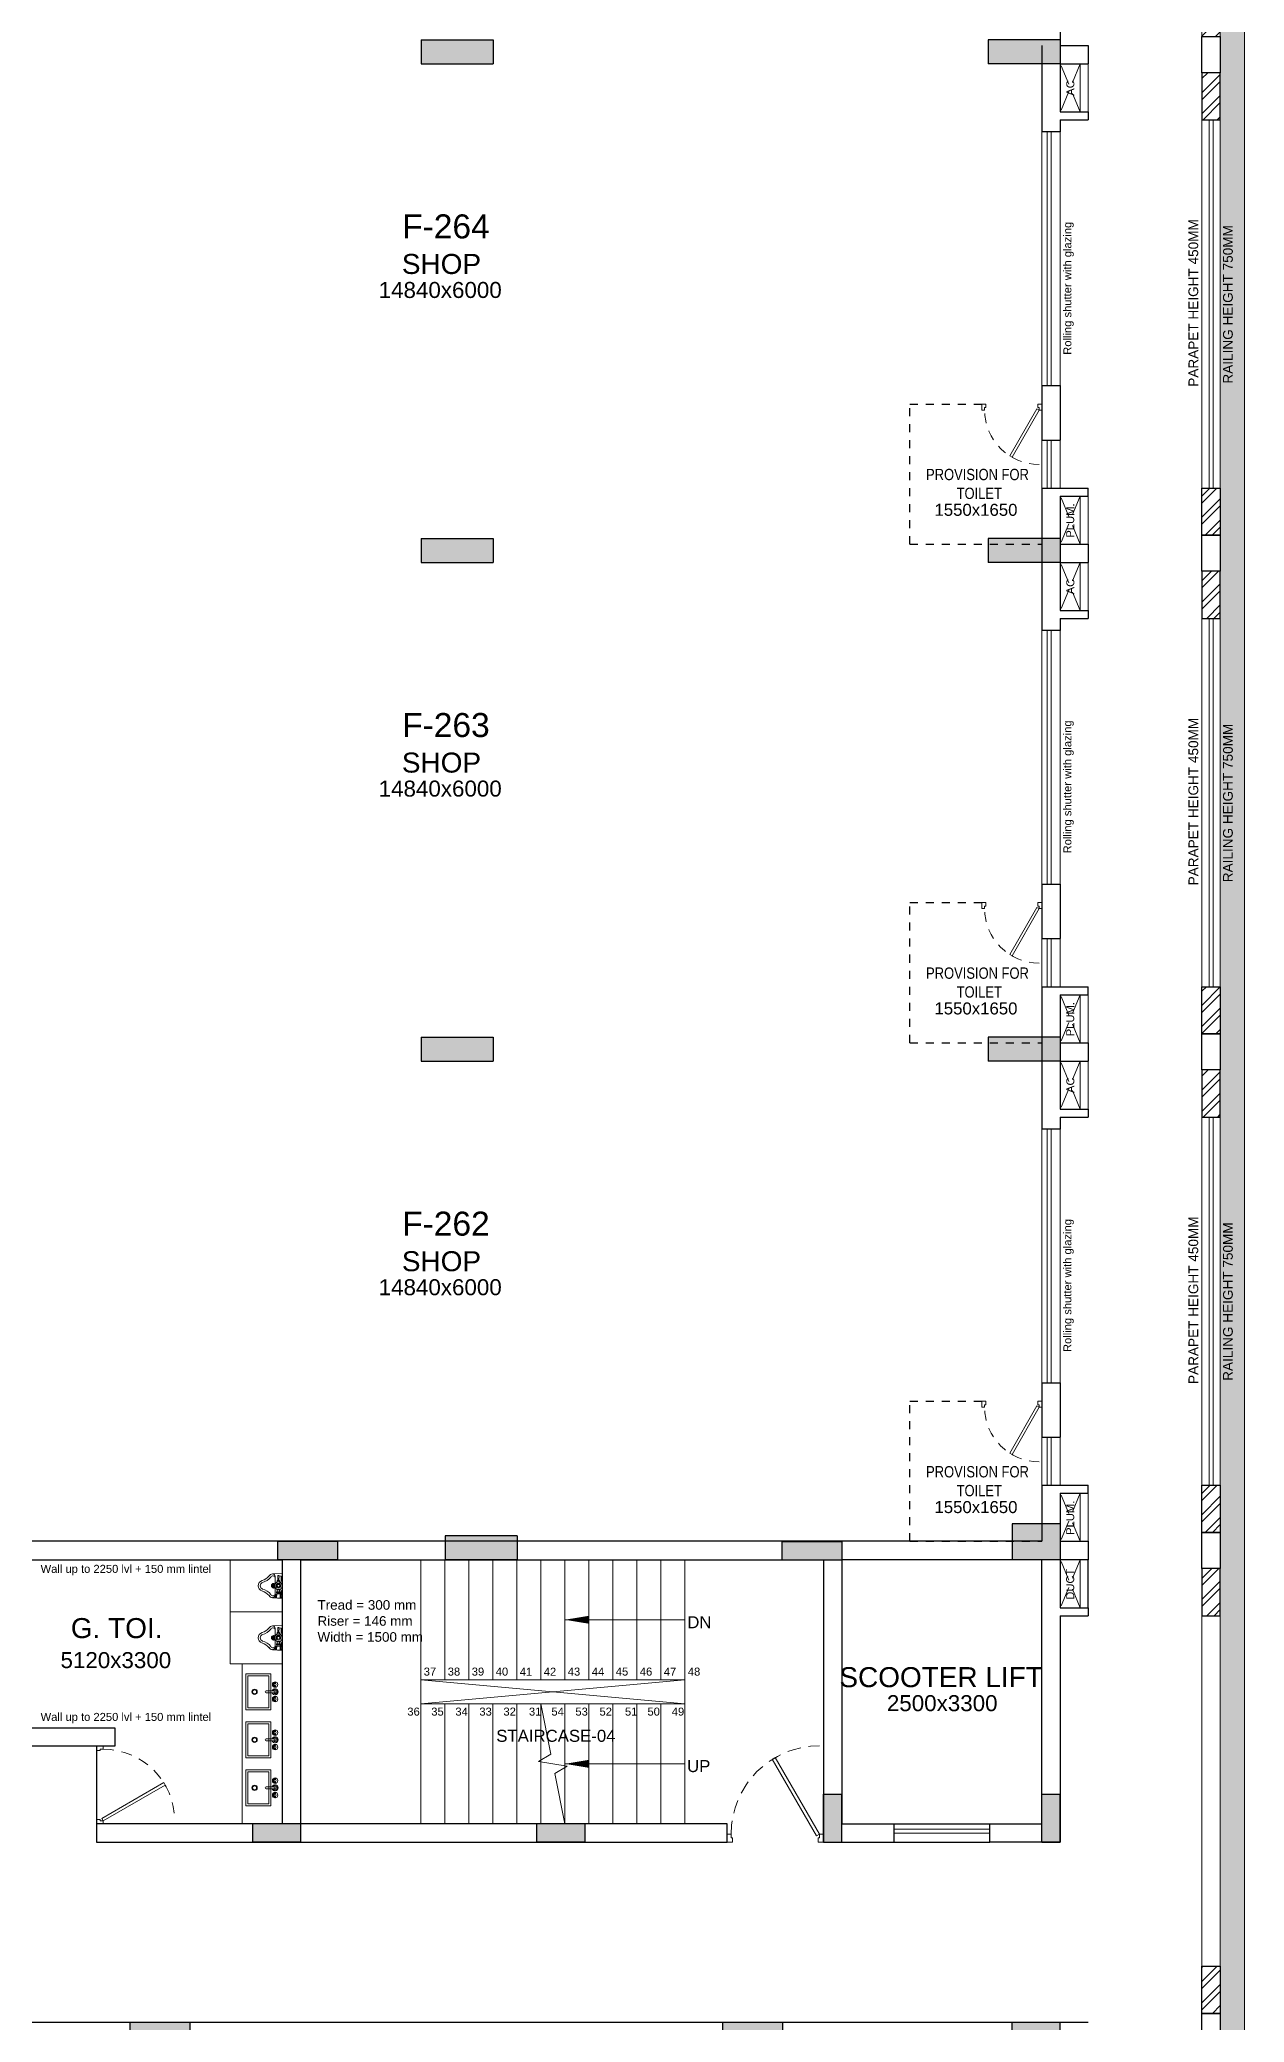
# Model space of a CAD drawing. Header units: metres. Extents: x 9819 to 10514, y 4405 to 4599.
# Drawn here: x 10335.22 to 10350.27, y 4458.23 to 4483.01 of the extents above; entities that cross this region are included whole.
import ezdxf
from ezdxf.enums import TextEntityAlignment as Align

# ---------------------------------------------------------------- set-up
doc = ezdxf.new("R2010")
doc.units = ezdxf.units.M
doc.header["$MEASUREMENT"] = 0
doc.linetypes.add('DASHED2', pattern=[0.375, 0.25, -0.125])
doc.linetypes.add('HIDDEN', pattern=[0.375, 0.25, -0.125])
doc.layers.add('A_COL. NO', color=4, linetype='Continuous')
doc.layers.add('STRU. COL.', color=1, linetype='Continuous')
for name, color, linetype, lineweight in [('A_CONC', 1, 'Continuous', 30), ('A_DOOR-WIN', 23, 'Continuous', 9), ('A_DOTTED', 8, 'HIDDEN', 0), ('A_ELE 0.15', 252, 'Continuous', 15), ('A_GLAZE', 140, 'Continuous', 5), ('A_LEDGE', 252, 'Continuous', 15), ('A_PLUMBING FIXTURES', 8, 'Continuous', 15), ('A_SHOP NO.', 113, 'Continuous', 5), ('A_SILL 0.09', 9, 'Continuous', 9), ('A_SILL 0.25', 25, 'Continuous', 15), ('A_STAIRS', 21, 'Continuous', 9), ('A_TEXT', 7, 'Continuous', 5), ('A_WALL', 7, 'Continuous', 30), ('A_Wall Hatch', 8, 'Continuous', 5), ('Doorline', 251, 'DASHED2', 13)]:
    doc.layers.add(name, color=color, linetype=linetype, lineweight=lineweight)
doc.layers.get('A_COL. NO').off()
doc.styles.add('A', font='ARIALN.TTF')
doc.styles.get("Standard").update_dxf_attribs({"font": 'arial.ttf'})
doc.dimstyles.new('DIM IN MM', dxfattribs={"dimtxt": 0.18, "dimasz": 0.075, "dimexe": 0.05, "dimexo": 0.05, "dimgap": 0.05, "dimtad": 0, "dimdec": 0, "dimlfac": 1000, "dimzin": 3, "dimdsep": 46, "dimtxsty": 'A', "dimblk1": 'ARCHTICK', "dimblk2": 'ARCHTICK', "dimsah": 1, "dimcen": 0, "dimclrd": 256, "dimclre": 256, "dimclrt": 256, "dimadec": 0, "dimazin": 0, "dimtfac": 1, "dimtdec": 0, "dimtofl": 0, "dimtmove": 1, "dimatfit": 3, "dimfxl": 1, "dimtolj": 1, "dimtzin": 0, "dimlwd": -1, "dimlwe": -1, "dimarcsym": 0})

# ---------------------------------------------------------------- blocks, each defined once
blk = doc.blocks.new('D 750')
at = {"layer": 'A_DOOR-WIN'}
for points in [[(-0.372, 0.665), (-0.035, 0.075), (-0.063, 0.059), (-0.4, 0.649)], [(-0.75, 0.075), (-0.75, 0), (-0.7, 0), (-0.7, 0.043), (-0.715, 0.043), (-0.715, 0.075)], [(0, 0.075), (0, 0), (-0.05, 0), (-0.05, 0.043), (-0.035, 0.043), (-0.035, 0.075)]]:
    blk.add_lwpolyline(points, close=True, dxfattribs=at)
at = {"layer": 'Doorline', "ltscale": 0.5}
blk.add_arc((-0.035, 0.075), 0.68, 90, 180, dxfattribs=at)
blk = doc.blocks.new('Typical shops 2nd')
at = {"layer": 'A_DOOR-WIN'}
for p, q in [((30.095, -1.08), (30.095, -4.25)), ((30.145, -1.08), (30.145, -4.25))]:
    blk.add_line(p, q, dxfattribs=at)
at = {"layer": 'A_DOTTED'}
for p, q in [((30.51, -0.23), (30.26, -0.83)), ((30.51, -0.83), (30.26, -0.23)), ((30.51, -5.63), (30.26, -6.23)), ((30.51, -6.23), (30.26, -5.63))]:
    blk.add_line(p, q, dxfattribs=at)
at = {"layer": 'A_GLAZE'}
for p, q in [((30.095, -4.93), (30.095, -5.53)), ((30.145, -4.93), (30.145, -5.53))]:
    blk.add_line(p, q, dxfattribs=at)
at = {"layer": 'A_LEDGE'}
for p, q in [((30.51, -0.83), (30.51, -0.23)), ((30.61, -0.83), (30.61, -0.23)), ((30.51, -5.63), (30.51, -6.23)), ((30.61, -5.63), (30.61, -6.23))]:
    blk.add_line(p, q, dxfattribs=at)
at = {"layer": 'A_SILL 0.09'}
for p, q in [((30.03, -4.25), (30.03, -1.08)), ((30.26, -1.08), (30.26, -4.25)), ((30.03, -4.93), (30.03, -5.53)), ((30.26, -4.93), (30.26, -5.53))]:
    blk.add_line(p, q, dxfattribs=at)
at = {"layer": 'A_WALL'}
for p, q in [((30.61, 0), (30.61, -0.23)), ((30.03, 0), (30.03, -1.08)), ((30.26, -0.23), (30.61, -0.23)), ((30.26, -0.23), (30.26, -0.83)), ((30.26, -0.83), (30.61, -0.83)), ((30.26, -0.93), (30.61, -0.93)), ((30.26, -0.93), (30.26, -1.08)), ((30.61, -0.83), (30.61, -0.93)), ((30.26, -1.08), (30.03, -1.08)), ((30.03, -4.25), (30.03, -4.93)), ((30.03, -4.25), (30.26, -4.25)), ((30.26, -4.25), (30.26, -4.93)), ((30.03, -4.93), (30.26, -4.93)), ((30.03, -5.53), (30.03, -6.23)), ((30.03, -5.53), (30.61, -5.53)), ((30.26, -5.63), (30.26, -6.23)), ((30.26, -5.63), (30.61, -5.63)), ((30.61, -5.63), (30.61, -5.53)), ((30.26, -6.23), (30.61, -6.23))]:
    blk.add_line(p, q, dxfattribs=at)
at = {"layer": 'A_WALL', "color": 252, "linetype": 'DASHED2', "ltscale": 0.3, "true_color": 0x939598}
blk.add_line((28.38, -6.23), (30.03, -6.23), dxfattribs=at)
blk.add_lwpolyline([(28.38, -6.23), (28.38, -4.48), (29.28, -4.48)], dxfattribs=at)
at = {"layer": 'A_DOOR-WIN', "xscale": -1, "rotation": 180}
blk.add_blockref('D 750', (30.03, -4.48), dxfattribs=at)
at = {"insert": (28.239, -5.29), "char_height": 0.1411, "width": 1.97366, "attachment_point": 1, "style": 'A'}
blk.add_mtext('\\pxqc;PROVISION FOR\\P TOILET ', dxfattribs=at)
at = {"layer": 'A_TEXT'}
for s, p in [('AC', (30.436, -0.531)), ('Rolling shutter with glazing', (30.399, -3.034)), ('PLUM.', (30.434, -5.936))]:
    blk.add_text(s, height=0.1, rotation=90, dxfattribs=at).set_placement(p, align=Align.CENTER)
for s, height, p in [('SHOP', 0.25, (22.529, -2.855)), ('14840x6000', 0.2, (22.513, -3.155)), ('1550x1650', 0.15, (29.207, -5.877))]:
    blk.add_text(s, height=height, dxfattribs=at).set_placement(p, align=Align.CENTER)
blk = doc.blocks.new('_ARCHTICK')
at = {"color": 0, "linetype": 'ByBlock', "const_width": 0.15}
blk.add_lwpolyline([(-0.5, -0.5), (0.5, 0.5)], dxfattribs=at)
blk = doc.blocks.new('D-900')
at = {"layer": 'A_DOOR-WIN'}
for points in [[(0.45, 0.794), (0.035, 0.075), (0.063, 0.059), (0.478, 0.778)], [(0, 0.075), (0, 0), (0.05, 0), (0.05, 0.043), (0.035, 0.043), (0.035, 0.075)], [(0.9, 0.075), (0.9, 0), (0.85, 0), (0.85, 0.043), (0.865, 0.043), (0.865, 0.075)]]:
    blk.add_lwpolyline(points, close=True, dxfattribs=at)
at = {"layer": 'Doorline', "ltscale": 0.5}
blk.add_arc((0.035, 0.075), 0.83, 0, 90, dxfattribs=at)
blk = doc.blocks.new('6P-BAMBI-flat-18')
at = {"ltscale": 0.5}
for p, q in [((0, 0.143), (0, 0.159)), ((0, 0.159), (0.123, 0.149)), ((0, 0.143), (0, 0.117)), ((0, -0.159), (0, 0.117)), ((0.006, 0.147), (0.023, 0.147)), ((0.006, 0.147), (0.006, 0.113)), ((0.006, 0.113), (0.023, 0.113)), ((0.008, 0.13), (0.021, 0.13)), ((0.014, 0.113), (0.014, 0.059)), ((0.023, 0.15), (0.023, 0.11)), ((0.023, 0.15), (0.025, 0.15)), ((0.023, 0.11), (0.028, 0.11)), ((0.025, 0.15), (0.025, 0.11)), ((0.071, 0.088), (0.026, 0.088)), ((0.026, 0.074), (0.026, 0.088)), ((0.071, 0.074), (0.026, 0.074)), ((0.026, 0.05), (0.026, 0.041)), ((0.026, 0.05), (0.07, 0.05)), ((0.028, 0.12), (0.028, 0.103)), ((0.028, 0.088), (0.028, 0.103)), ((0.028, 0.103), (0.069, 0.103)), ((0.033, 0.05), (0.033, 0.074)), ((0.048, 0.076), (0.048, 0.086)), ((0.064, 0.05), (0.064, 0.074)), ((0.068, 0.088), (0.068, 0.103)), ((0.069, 0.12), (0.069, 0.103)), ((0.069, 0.11), (0.08, 0.11)), ((0.07, 0.05), (0.07, 0.041)), ((0.071, 0.15), (0.08, 0.15)), ((0.071, 0.15), (0.071, 0.11)), ((0.071, 0.074), (0.071, 0.088)), ((0.08, 0.15), (0.08, 0.11)), ((0.086, 0.148), (0.08, 0.149)), ((0.08, 0.147), (0.09, 0.147)), ((0.08, 0.113), (0.09, 0.113)), ((0.082, 0.13), (0.088, 0.13)), ((0.09, 0.147), (0.09, 0.113)), ((0.09, 0.021), (0.09, 0.116)), ((0, -0.159), (0.123, -0.149)), ((0.014, -0.115), (0.014, -0.059)), ((0.027, -0.042), (0.027, -0.045)), ((0.037, -0.045), (0.027, -0.045)), ((0.033, -0.045), (0.033, -0.063)), ((0.033, -0.063), (0.035, -0.065)), ((0.063, -0.063), (0.033, -0.063)), ((0.061, -0.065), (0.035, -0.065)), ((0.039, -0.126), (0.041, -0.069)), ((0.039, -0.126), (0.041, -0.128)), ((0.039, -0.126), (0.057, -0.126)), ((0.041, -0.069), (0.055, -0.069)), ((0.041, -0.128), (0.055, -0.128)), ((0.057, -0.126), (0.055, -0.069)), ((0.057, -0.126), (0.055, -0.128)), ((0.059, -0.045), (0.069, -0.045)), ((0.063, -0.063), (0.061, -0.065)), ((0.063, -0.045), (0.063, -0.063)), ((0.069, -0.042), (0.069, -0.045)), ((0.09, -0.116), (0.09, -0.021))]:
    blk.add_line(p, q, dxfattribs=at)
blk.add_lwpolyline([(0.032, -0.009), (0.048, -0.018), (0.064, -0.009), (0.064, 0.009), (0.048, 0.018), (0.032, 0.009)], close=True)
for centre, radius in [((0.048, 0), 0.0469), ((0.048, 0), 0.03), ((0.048, 0), 0.029), ((0.048, 0), 0.019), ((0.048, 0), 0.016), ((0.105, 0.018), 0.004), ((0.105, 0), 0.004), ((0.118, 0.013), 0.004), ((0.123, 0), 0.004), ((0.105, -0.018), 0.004), ((0.118, -0.013), 0.004)]:
    blk.add_circle(centre, radius, dxfattribs=at)
for centre, radius, start, end in [((0.028, 0.138), 0.0223, 157.5879, 202.4121), ((0.028, 0.121), 0.0223, 157.5879, 202.4121), ((0.028, 0.059), 0.014, 180, 261.7868), ((0.001, 0.138), 0.0223, 337.5879, 22.4121), ((0.001, 0.121), 0.0223, 337.5879, 22.4121), ((0.048, 0.103), 0.0519, 63.7158, 116.2842), ((0.037, 0.059), 0.0295, 67.5879, 112.4121), ((0.037, 0.103), 0.0295, 247.5879, 292.4121), ((0.043, 0.02), 0.0304, 97.8129, 124.2621), ((0.059, 0.059), 0.0295, 67.5879, 112.4121), ((0.059, 0.103), 0.0295, 247.5879, 292.4121), ((0.053, 0.02), 0.0304, 55.7379, 82.1871), ((0.102, 0.138), 0.0223, 157.5879, 202.4121), ((0.102, 0.121), 0.0223, 157.5879, 202.4121), ((0.159, 0.11), 0.0773, 171.3259, 171.3813), ((0.068, 0.138), 0.0223, 337.5879, 22.4121), ((0.068, 0.121), 0.0223, 337.5879, 22.4121), ((0.124, 0.115), 0.0341, 91.4853, 177.6343), ((0.1, 0.119), 0.0185, 116.9779, 124.4727), ((0.119, 0.095), 0.0293, 29.0945, 168.479), ((0.105, 0), 0.03, 240, 120), ((0.105, 0), 0.025, 233.1301, 126.8699), ((0.092, 0.013), 0.004, 295.9057, 96.1735), ((0.118, 0.095), 0.0538, 31.6584, 84.8116), ((0.295, 0.223), 0.189, 217.0065, 254.7999), ((0.297, 0.227), 0.168, 217.9141, 254.9362), ((0.232, 0), 0.043, 0, 71.887), ((0.232, 0), 0.068, 0, 71.887), ((0.028, -0.059), 0.014, 94.096, 180), ((0.022, -0.115), 0.008, 180, 270), ((0.038, -0.018), 0.0275, 247.5879, 267.8858), ((0.046, -0.064), 0.00754, 193.7683, 230.2425), ((0.05, -0.064), 0.00754, 309.7575, 346.2317), ((0.059, -0.018), 0.0275, 272.1142, 292.4121), ((0.119, -0.095), 0.0293, 191.521, 330.9055), ((0.124, -0.115), 0.0341, 182.3657, 268.5147), ((0.092, -0.013), 0.004, 263.8265, 64.0943), ((0.118, -0.095), 0.0538, 275.1884, 328.3416), ((0.295, -0.223), 0.189, 105.2001, 142.9935), ((0.297, -0.227), 0.168, 105.0638, 142.0859), ((0.232, 0), 0.043, 288.113, 0), ((0.232, 0), 0.068, 288.113, 0)]:
    blk.add_arc(centre, radius, start, end, dxfattribs=at)
blk = doc.blocks.new('S7-flat-32')
at = {"ltscale": 0.5}
for p, q in [((5388.851, -19005.32), (5388.851, -19004.87)), ((5388.851, -19004.87), (5389.16, -19004.87)), ((5388.851, -19005.32), (5388.851, -19004.87)), ((5388.851, -19004.87), (5389.16, -19004.87)), ((5388.876, -19005.295), (5388.876, -19004.895)), ((5388.876, -19004.895), (5389.135, -19004.895)), ((5388.876, -19005.295), (5388.876, -19004.895)), ((5388.876, -19004.895), (5389.135, -19004.895)), ((5389.135, -19004.895), (5389.135, -19005.295)), ((5389.135, -19004.895), (5389.135, -19005.295)), ((5389.16, -19004.87), (5389.16, -19005.32)), ((5389.16, -19004.87), (5389.16, -19005.32)), ((5389.194, -19005.083), (5389.103, -19005.083)), ((5389.194, -19005.083), (5389.103, -19005.083)), ((5389.103, -19005.108), (5389.194, -19005.108)), ((5389.103, -19005.108), (5389.194, -19005.108)), ((5389.203, -19005.001), (5389.196, -19005.001)), ((5389.203, -19005.001), (5389.196, -19005.001)), ((5389.203, -19005.008), (5389.196, -19005.008)), ((5389.203, -19005.008), (5389.196, -19005.008)), ((5389.203, -19005.183), (5389.196, -19005.183)), ((5389.203, -19005.183), (5389.196, -19005.183)), ((5389.203, -19005.189), (5389.196, -19005.189)), ((5389.203, -19005.189), (5389.196, -19005.189)), ((5389.212, -19004.993), (5389.212, -19004.986)), ((5389.212, -19004.993), (5389.212, -19004.986)), ((5389.212, -19005.017), (5389.212, -19005.023)), ((5389.212, -19005.017), (5389.212, -19005.023)), ((5389.212, -19005.174), (5389.212, -19005.167)), ((5389.212, -19005.174), (5389.212, -19005.167)), ((5389.212, -19005.198), (5389.212, -19005.205)), ((5389.212, -19005.198), (5389.212, -19005.205)), ((5389.218, -19004.992), (5389.218, -19004.986)), ((5389.218, -19004.992), (5389.218, -19004.986)), ((5389.218, -19005.016), (5389.218, -19005.023)), ((5389.218, -19005.016), (5389.218, -19005.023)), ((5389.218, -19005.174), (5389.218, -19005.167)), ((5389.218, -19005.174), (5389.218, -19005.167)), ((5389.218, -19005.198), (5389.218, -19005.205)), ((5389.218, -19005.198), (5389.218, -19005.205)), ((5389.16, -19005.32), (5388.851, -19005.32)), ((5389.16, -19005.32), (5388.851, -19005.32)), ((5389.135, -19005.295), (5388.876, -19005.295)), ((5389.135, -19005.295), (5388.876, -19005.295))]:
    blk.add_line(p, q, dxfattribs=at)
for centre, radius in [((5388.959, -19005.095), 0.0326), ((5388.959, -19005.095), 0.0326), ((5388.959, -19005.095), 0.025), ((5388.959, -19005.095), 0.025), ((5389.215, -19005.005), 0.0344), ((5389.215, -19005.005), 0.0344), ((5389.215, -19005.186), 0.0344), ((5389.215, -19005.186), 0.0344), ((5389.19, -19005.005), 0.00699), ((5389.19, -19005.005), 0.00699), ((5389.19, -19005.186), 0.00699), ((5389.19, -19005.186), 0.00699), ((5389.215, -19005.005), 0.0125), ((5389.215, -19005.005), 0.0125), ((5389.215, -19005.095), 0.0125), ((5389.215, -19005.095), 0.0125), ((5389.215, -19005.186), 0.0125), ((5389.215, -19005.186), 0.0125), ((5389.215, -19004.98), 0.00699), ((5389.215, -19004.98), 0.00699), ((5389.215, -19005.03), 0.00699), ((5389.215, -19005.03), 0.00699), ((5389.215, -19005.161), 0.00699), ((5389.215, -19005.161), 0.00699), ((5389.215, -19005.211), 0.00699), ((5389.215, -19005.211), 0.00699)]:
    blk.add_circle(centre, radius, dxfattribs=at)
for centre, radius, start, end in [((5389.103, -19005.095), 0.0125, 90, 270), ((5389.103, -19005.095), 0.0125, 90, 270), ((5389.215, -19005.095), 0.0375, 199.6514, 160.3603), ((5389.215, -19005.095), 0.0375, 199.6514, 160.3603), ((5389.215, -19005.005), 0.025, 106.2342, 163.9047), ((5389.215, -19005.005), 0.025, 106.2342, 163.9047), ((5389.215, -19005.005), 0.025, 196.12, 254.0884), ((5389.215, -19005.005), 0.025, 196.12, 254.0884), ((5389.215, -19005.186), 0.025, 106.4413, 164.0789), ((5389.215, -19005.186), 0.025, 106.4413, 164.0789), ((5389.215, -19005.186), 0.025, 195.2407, 254.2093), ((5389.215, -19005.186), 0.025, 195.2407, 254.2093), ((5389.215, -19005.095), 0.025, 210.3431, 149.7554), ((5389.215, -19005.095), 0.025, 210.3431, 149.7554)]:
    blk.add_arc(centre, radius, start, end, dxfattribs=at)
blk = doc.blocks.new('col')
at = {"linetype": 'Continuous'}
blk.add_hatch(color=256, dxfattribs=at).paths.add_polyline_path([(0, 0), (1, 0), (1, 1), (0, 1), (0, 0)])
at = {"linetype": 'Continuous', "lineweight": 25}
for p, q in [((0, 1), (1, 1)), ((0, 1), (0, 0)), ((1, 1), (1, 0)), ((0, 0), (1, 0))]:
    blk.add_line(p, q, dxfattribs=at)
blk = doc.blocks.new('WING-F REVISED COLU.')
at = {"layer": 'STRU. COL.', "zscale": 0.23}
for p, xscale, yscale in [((5554.468, -8848.396), 0.9, 0.3), ((5562.453, -8848.396), -0.9, 0.3), ((5554.468, -8854.626), 0.9, 0.3), ((5562.453, -8854.626), -0.9, 0.3), ((5554.468, -8860.856), 0.9, 0.3), ((5562.453, -8860.856), -0.9, 0.3), ((5555.668, -8867.086), -0.9, 0.3), ((5562.453, -8867.086), -0.6, 0.45), ((5553.423, -8867.086), -0.75, 0.23)]:
    blk.add_blockref('col', p, dxfattribs=dict(at, xscale=xscale, yscale=yscale))
for p, xscale, yscale, rotation in [((5559.723, -8866.856), -0.2300000000000001, 0.7500000000000004, 90), ((5559.723, -8870.616), 0.6000000000000001, 0.2300000000000001, 90), ((5562.453, -8870.616), 0.6000000000000001, 0.2300000000000001, 90), ((5552.963, -8870.386), 0.6, 0.23, 180), ((5556.515, -8870.386), 0.6, 0.23, 180), ((5551.583, -8872.866), 0.75, 0.23, 180), ((5558.985, -8872.866), 0.75, 0.23, 180), ((5562.453, -8872.866), 0.6, 0.45, 180)]:
    blk.add_blockref('col', p, dxfattribs=dict(at, xscale=xscale, yscale=yscale, rotation=rotation))
blk = doc.blocks.new('A$C682559e5')
at = {"lineweight": 30, "true_color": 0x636466}
h = blk.add_hatch(dxfattribs=at)
h.set_pattern_fill('ANSI32', color=251, scale=0.5)
h.set_pattern_definition([(45, (-9910.29707, -4328.92705), (-0.1325825215, 0.1325825215), []), (45, (-9910.20869, -4328.92705), (-0.1325825215, 0.1325825215), [])])
h.paths.add_polyline_path([(-1.89, 78.31), (-1.89, 78.08), (-0.23, 78.08), (-0.23, 76.42), (0, 76.42), (0, 78.31)])
h.paths.add_polyline_path([(0, 75.38), (0, 75.97), (-0.23, 75.97), (-0.23, 75.38)])
h.paths.add_polyline_path([(0, 64.55), (0, 63.96), (-0.23, 63.96), (-0.23, 64.55)])
h.paths.add_polyline_path([(0, 62.92), (0, 63.51), (-0.23, 63.51), (-0.23, 62.92)])
h.paths.add_polyline_path([(0, 58.32), (0, 57.73), (-0.23, 57.73), (-0.23, 58.32)])
h.paths.add_polyline_path([(0, 56.69), (0, 57.28), (-0.23, 57.28), (-0.23, 56.69)])
h.paths.add_polyline_path([(0, 52.09), (0, 51.5), (-0.23, 51.5), (-0.23, 52.09)])
h.paths.add_polyline_path([(0, 50.46), (0, 51.05), (-0.23, 51.05), (-0.23, 50.46)])
h.paths.add_polyline_path([(0, 45.86), (0, 45.27), (-0.23, 45.27), (-0.23, 45.86)])
h.paths.add_polyline_path([(0, 44.23), (0, 44.82), (-0.23, 44.82), (-0.23, 44.23)])
h.paths.add_polyline_path([(0, 39.63), (0, 39.04), (-0.23, 39.04), (-0.23, 39.63)])
h.paths.add_polyline_path([(0, 38), (0, 38.59), (-0.23, 38.59), (-0.23, 38)])
h.paths.add_polyline_path([(0, 33.62), (0, 33.03), (-0.23, 33.03), (-0.23, 33.62)])
h.paths.add_polyline_path([(0, 31.99), (0, 32.58), (-0.23, 32.58), (-0.23, 31.99)])
h.paths.add_polyline_path([(0, 25.76), (0, 26.35), (-0.23, 26.35), (-0.23, 25.76)])
h.paths.add_polyline_path([(0, 27.39), (0, 26.8), (-0.23, 26.8), (-0.23, 27.39)])
h.paths.add_polyline_path([(0, 21.16), (0, 20.57), (-0.23, 20.57), (-0.23, 21.16)])
h.paths.add_polyline_path([(0, 19.53), (0, 20.12), (-0.23, 20.12), (-0.23, 19.53)])
h.paths.add_polyline_path([(0, 13.3), (0, 13.89), (-0.23, 13.89), (-0.23, 13.3)])
h.paths.add_polyline_path([(0, 14.93), (0, 14.34), (-0.23, 14.34), (-0.23, 14.93)])
h.paths.add_polyline_path([(0, 7.09), (0, 8.27), (-0.23, 8.27), (-0.23, 7.09)])
h.paths.add_polyline_path([(-1.89, 0), (-1.89, 0.23), (-0.23, 0.23), (-0.23, 1.89), (0, 1.89), (0, 0)])
h.paths.add_polyline_path([(-2.93, 0), (-2.34, 0), (-2.34, 0.23), (-2.93, 0.23)])
h.paths.add_polyline_path([(-8.72, 0), (-9.31, 0), (-9.31, 0.23), (-8.72, 0.23)])
h.paths.add_polyline_path([(-10.35, 0), (-9.76, 0), (-9.76, 0.23), (-10.35, 0.23)])
h.paths.add_polyline_path([(-25.19, 0), (-24.6, 0), (-24.6, 0.23), (-25.19, 0.23)])
h.paths.add_polyline_path([(-23.56, 0), (-24.15, 0), (-24.15, 0.23), (-23.56, 0.23)])
h.paths.add_polyline_path([(-17.77, 0), (-17.18, 0), (-17.18, 0.23), (-17.77, 0.23)])
h.paths.add_polyline_path([(-16.14, 0), (-16.73, 0), (-16.73, 0.23), (-16.14, 0.23)])
h.paths.add_polyline_path([(-32.02, 0), (-32.02, 0.23), (-33.68, 0.23), (-33.68, 1.89), (-33.91, 1.89), (-33.91, 0)])
h.paths.add_polyline_path([(-31.57, 0), (-30.98, 0), (-30.98, 0.23), (-31.57, 0.23)])
h.paths.add_polyline_path([(-33.91, 7.09), (-33.91, 8.27), (-33.68, 8.27), (-33.68, 7.09)])
h.paths.add_polyline_path([(-33.91, 13.3), (-33.91, 13.89), (-33.68, 13.89), (-33.68, 13.3)])
h.paths.add_polyline_path([(-33.91, 14.93), (-33.91, 14.34), (-33.68, 14.34), (-33.68, 14.93)])
h.paths.add_polyline_path([(-33.91, 19.53), (-33.91, 20.12), (-33.68, 20.12), (-33.68, 19.53)])
h.paths.add_polyline_path([(-33.91, 21.16), (-33.91, 20.57), (-33.68, 20.57), (-33.68, 21.16)])
h.paths.add_polyline_path([(-33.91, 25.76), (-33.91, 26.35), (-33.68, 26.35), (-33.68, 25.76)])
h.paths.add_polyline_path([(-33.91, 27.39), (-33.91, 26.8), (-33.68, 26.8), (-33.68, 27.39)])
h.paths.add_polyline_path([(-33.91, 31.99), (-33.91, 32.58), (-33.68, 32.58), (-33.68, 31.99)])
h.paths.add_polyline_path([(-33.91, 33.62), (-33.91, 33.03), (-33.68, 33.03), (-33.68, 33.62)])
h.paths.add_polyline_path([(-33.91, 38), (-33.91, 38.59), (-33.68, 38.59), (-33.68, 38)])
h.paths.add_polyline_path([(-33.91, 39.63), (-33.91, 39.04), (-33.68, 39.04), (-33.68, 39.63)])
h.paths.add_polyline_path([(-33.91, 44.23), (-33.91, 44.82), (-33.68, 44.82), (-33.68, 44.23)])
h.paths.add_polyline_path([(-33.91, 45.86), (-33.91, 45.27), (-33.68, 45.27), (-33.68, 45.86)])
h.paths.add_polyline_path([(-33.91, 50.46), (-33.91, 51.05), (-33.68, 51.05), (-33.68, 50.46)])
h.paths.add_polyline_path([(-33.91, 52.09), (-33.91, 51.5), (-33.68, 51.5), (-33.68, 52.09)])
h.paths.add_polyline_path([(-33.91, 56.69), (-33.91, 57.28), (-33.68, 57.28), (-33.68, 56.69)])
h.paths.add_polyline_path([(-33.91, 58.32), (-33.91, 57.73), (-33.68, 57.73), (-33.68, 58.32)])
h.paths.add_polyline_path([(-33.91, 62.92), (-33.91, 63.51), (-33.68, 63.51), (-33.68, 62.92)])
h.paths.add_polyline_path([(-33.91, 64.55), (-33.91, 63.96), (-33.68, 63.96), (-33.68, 64.55)])
h.paths.add_polyline_path([(-33.91, 75.38), (-33.91, 75.97), (-33.68, 75.97), (-33.68, 75.38)])
h.paths.add_polyline_path([(-32.02, 78.31), (-32.02, 78.08), (-33.68, 78.08), (-33.68, 76.42), (-33.91, 76.42), (-33.91, 78.31)])
at = {"layer": 'A_CONC'}
for points in [[(-33.91, 39.04), (-33.68, 39.04), (-33.68, 38.59), (-33.91, 38.59)], [(-33.91, 33.03), (-33.68, 33.03), (-33.68, 32.58), (-33.91, 32.58)], [(-33.91, 26.8), (-33.68, 26.8), (-33.68, 26.35), (-33.91, 26.35)], [(-33.91, 20.57), (-33.68, 20.57), (-33.68, 20.12), (-33.91, 20.12)], [(-33.91, 14.34), (-33.68, 14.34), (-33.68, 13.89), (-33.91, 13.89)]]:
    blk.add_lwpolyline(points, close=True, dxfattribs=at)
at = {"layer": 'A_WALL'}
for points in [[(-33.91, 38), (-33.91, 38.59), (-33.68, 38.59), (-33.68, 38)], [(-33.91, 33.62), (-33.91, 33.03), (-33.68, 33.03), (-33.68, 33.62)], [(-33.91, 31.99), (-33.91, 32.58), (-33.68, 32.58), (-33.68, 31.99)], [(-33.91, 27.39), (-33.91, 26.8), (-33.68, 26.8), (-33.68, 27.39)], [(-33.91, 25.76), (-33.91, 26.35), (-33.68, 26.35), (-33.68, 25.76)], [(-33.91, 21.16), (-33.91, 20.57), (-33.68, 20.57), (-33.68, 21.16)], [(-33.91, 19.53), (-33.91, 20.12), (-33.68, 20.12), (-33.68, 19.53)], [(-33.91, 14.93), (-33.91, 14.34), (-33.68, 14.34), (-33.68, 14.93)]]:
    blk.add_lwpolyline(points, close=True, dxfattribs=at)
blk = doc.blocks.new('A$Ceab5c01c')
at = {"transparency": 33554493}
h = blk.add_hatch(color=256, dxfattribs=at)
h.dxf.hatch_style = 1
h.paths.add_polyline_path([(2.3, 2.3), (-32.21, 2.3), (-32.21, -76.61), (2.3, -76.61)])
h.paths.add_polyline_path([(2, 2), (-31.91, 2), (-31.91, -76.31), (2, -76.31)], flags=16)
blk.add_line((2.3, -31.62), (2.3, -36))
at = {"layer": 'A_ELE 0.15', "color": 7, "true_color": 0xffffff}
for points in [[(2.3, -31.62), (2.3, 2.3), (-32.21, 2.3), (-32.21, -31.62)], [(-32.21, -36), (-32.21, -76.61), (2.3, -76.61), (2.3, -36)]]:
    blk.add_lwpolyline(points, dxfattribs=at)
at = {"layer": 'A_GLAZE'}
for points in [[(1.91, -12.93), (1.86, -12.93), (1.86, -17.53), (1.91, -17.53)], [(1.91, -19.16), (1.86, -19.16), (1.86, -23.76), (1.91, -23.76)]]:
    blk.add_lwpolyline(points, close=True, dxfattribs=at)
at = {"layer": 'A_GLAZE', "elevation": 0}
blk.add_lwpolyline([(1.91, -25.39), (1.86, -25.39), (1.86, -29.99), (1.91, -29.99)], close=True, dxfattribs=at)
at = {"layer": 'A_SILL 0.25'}
blk.add_line((2, -36), (2, -31.62), dxfattribs=at)
at = {"layer": 'A_TEXT', "color": 32, "true_color": 0xcd6928}
for points in [[(2, -31.62), (2, 2), (-31.91, 2), (-31.91, -31.62)], [(1.77, -31.62), (1.77, 1.77), (-31.68, 1.77), (-31.68, -31.62)], [(-31.91, -36), (-31.91, -76.31), (2, -76.31), (2, -36)], [(-0.34, -76.08), (1.77, -76.08), (1.77, -36)]]:
    blk.add_lwpolyline(points, dxfattribs=at)
at = {"rotation": 180}
blk.add_blockref('A$C682559e5', (-31.91, 2), dxfattribs=at)
at = {"layer": 'A_TEXT', "color": 32, "true_color": 0xcd6928, "char_height": 0.1215, "attachment_point": 1, "rotation": 90}
for insert in [(1.602, -16.264), (1.602, -22.494), (1.602, -28.724)]:
    blk.add_mtext_dynamic_manual_height_columns('PARAPET HEIGHT 450MM', width=3.42392, gutter_width=0.931, heights=[0], dxfattribs=dict(at, insert=insert))
at = {"layer": 'A_TEXT', "color": 4, "char_height": 0.1215, "attachment_point": 1, "rotation": 90}
for insert in [(2.034, -16.225), (2.034, -22.455), (2.034, -28.685)]:
    blk.add_mtext_dynamic_manual_height_columns('RAILING HEIGHT 750MM', width=3.42392, gutter_width=0.931, heights=[0], dxfattribs=dict(at, insert=insert))

msp = doc.modelspace()

# ---------------------------------------------------------------- linework, layer by layer
at = {"layer": 'A_DOOR-WIN'}
for p, q in [((10347.0864, 4460.6478), (10345.8864, 4460.6478)), ((10347.0864, 4460.5978), (10345.8864, 4460.5978))]:
    msp.add_line(p, q, dxfattribs=at)
at = {"layer": 'A_DOTTED'}
for p, q in [((10348.2164, 4464.0128), (10347.9664, 4463.4128)), ((10348.2164, 4463.4128), (10347.9664, 4464.0128))]:
    msp.add_line(p, q, dxfattribs=at)
at = {"layer": 'A_DOTTED', "linetype": 'Continuous'}
for points in [[(10339.9764, 4464.0128), (10339.9764, 4462.5128), (10343.2764, 4462.2128), (10343.2764, 4460.7128)], [(10343.2764, 4464.0128), (10343.2764, 4462.5128), (10339.9764, 4462.2128), (10339.9764, 4460.7128)]]:
    msp.add_lwpolyline(points, dxfattribs=at)
at = {"layer": 'A_LEDGE'}
msp.add_line((10348.2164, 4463.4128), (10348.2164, 4464.0128), dxfattribs=at)
at = {"layer": 'A_PLUMBING FIXTURES'}
msp.add_line((10337.7464, 4462.7128), (10337.7464, 4460.7128), dxfattribs=at)
for points in [[(10338.2464, 4464.0128), (10337.5964, 4464.0128), (10337.5964, 4463.3628), (10338.2464, 4463.3628)], [(10338.2464, 4463.3628), (10337.5964, 4463.3628), (10337.5964, 4462.7128), (10338.2464, 4462.7128)]]:
    msp.add_lwpolyline(points, close=True, dxfattribs=at)
at = {"layer": 'A_SILL 0.25'}
for points in [[(10226.6364, 4424.8528), (10224.6364, 4424.8528), (10224.6364, 4496.9328), (10258.5464, 4496.9328), (10258.5464, 4464.2428), (10270.3464, 4464.2428), (10270.3464, 4496.9328), (10304.2564, 4496.9328), (10304.2564, 4464.2428), (10316.0564, 4464.2428), (10316.0564, 4496.9328), (10349.9664, 4496.9328), (10349.9664, 4418.6228), (10347.9664, 4418.6228)], [(10226.6364, 4425.0828), (10224.8664, 4425.0828), (10224.8664, 4496.7028), (10258.3164, 4496.7028), (10258.3164, 4464.0128), (10270.5764, 4464.0128), (10270.5764, 4496.7028), (10304.0264, 4496.7028), (10304.0264, 4464.0128), (10316.2864, 4464.0128), (10316.2864, 4496.7028), (10349.7364, 4496.7028), (10349.7364, 4418.8528), (10347.9664, 4418.8528)]]:
    msp.add_lwpolyline(points, dxfattribs=at)
at = {"layer": 'A_STAIRS'}
for p, q in [((10340.2764, 4462.5128), (10340.2764, 4464.0128)), ((10340.5764, 4462.5128), (10340.5764, 4464.0128)), ((10340.8764, 4462.5128), (10340.8764, 4464.0128)), ((10341.1764, 4462.5128), (10341.1764, 4464.0128)), ((10341.4764, 4462.5128), (10341.4764, 4464.0128)), ((10341.7764, 4462.5128), (10341.7764, 4464.0128)), ((10342.0764, 4462.5128), (10342.0764, 4464.0128)), ((10342.3764, 4462.5128), (10342.3764, 4464.0128)), ((10342.6764, 4462.5128), (10342.6764, 4464.0128)), ((10342.9764, 4462.5128), (10342.9764, 4464.0128)), ((10340.2764, 4462.2128), (10340.2764, 4460.7128)), ((10340.5764, 4462.2128), (10340.5764, 4460.7128)), ((10340.8764, 4462.2128), (10340.8764, 4460.7128)), ((10341.1764, 4462.2128), (10341.1764, 4460.7128)), ((10342.0764, 4462.2128), (10342.0764, 4460.7128)), ((10342.3764, 4462.2128), (10342.3764, 4460.7128)), ((10342.6764, 4462.2128), (10342.6764, 4460.7128)), ((10342.9764, 4462.2128), (10342.9764, 4460.7128))]:
    msp.add_line(p, q, dxfattribs=at)
msp.add_lwpolyline([(10343.2764, 4462.2128), (10339.9764, 4462.2128), (10339.9764, 4462.5128), (10343.2764, 4462.5128)], close=True, dxfattribs=at)
at = {"layer": 'A_STAIRS', "linetype": 'Continuous'}
msp.add_lwpolyline([(10341.4764, 4460.7128), (10341.4764, 4462.2128), (10341.6019, 4461.5854), (10341.4458, 4461.4904), (10341.8071, 4461.4352), (10341.651, 4461.3402), (10341.7764, 4460.7128), (10341.7764, 4462.2128)], dxfattribs=at)
at = {"layer": 'A_WALL'}
for p, q in [((10347.7364, 4464.2428), (10318.2864, 4464.2428)), ((10333.124, 4464.0128), (10338.2464, 4464.0128)), ((10338.2464, 4464.0128), (10338.2464, 4460.7128)), ((10348.3164, 4464.2428), (10348.3164, 4464.0128)), ((10347.9664, 4463.3128), (10348.3164, 4463.3128)), ((10348.3164, 4463.4128), (10348.3164, 4463.3128)), ((10338.2464, 4460.7128), (10335.9264, 4460.7128)), ((10348.3164, 4458.2328), (10317.7064, 4458.2328))]:
    msp.add_line(p, q, dxfattribs=at)
for points in [[(10347.9664, 4489.0428), (10347.9664, 4488.4428), (10348.3164, 4488.4428), (10348.3164, 4488.2128), (10347.9664, 4488.2128), (10347.9664, 4482.9328), (10348.3164, 4482.9328)], [(10335.9264, 4461.6828), (10335.9264, 4460.7128), (10335.9264, 4460.4828), (10343.8064, 4460.4828), (10343.8064, 4460.7128), (10338.4764, 4460.7128), (10338.4764, 4464.0128), (10345.0064, 4464.0128), (10345.0064, 4460.4828), (10345.8864, 4460.4828)], [(10345.8864, 4460.7128), (10347.0864, 4460.7128), (10347.7364, 4460.7128), (10347.7364, 4464.0128), (10345.2364, 4464.0128), (10345.2364, 4460.7128), (10345.8864, 4460.7128), (10345.8864, 4460.4828), (10347.0864, 4460.4828), (10347.0864, 4460.7128)], [(10347.9664, 4463.3128), (10347.9664, 4460.4828), (10347.0864, 4460.4828)], [(10334.7264, 4461.9128), (10336.1564, 4461.9128), (10336.1564, 4461.6828), (10334.7264, 4461.6828)]]:
    msp.add_lwpolyline(points, dxfattribs=at)
msp.add_lwpolyline([(10347.9664, 4464.0128), (10347.9664, 4463.4128), (10348.3164, 4463.4128), (10348.3164, 4464.0128)], close=True, dxfattribs=at)

# ---------------------------------------------------------------- block references
at = {"layer": 'A_COL. NO'}
msp.add_blockref('WING-F REVISED COLU.', (4785.5137, 13331.0986), dxfattribs=at)
at = {"layer": 'A_DOOR-WIN', "xscale": -1.077777777727252, "yscale": 1.077777777727252, "zscale": 1.077777777727252, "rotation": 270}
msp.add_blockref('D-900', (10335.9264, 4460.7128), dxfattribs=at)
at = {"layer": 'A_DOOR-WIN', "xscale": -1.333333333270275, "yscale": 1.333333333270275, "zscale": 1.333333333270275}
msp.add_blockref('D-900', (10345.0064, 4460.4828), dxfattribs=at)
at = {"layer": 'A_PLUMBING FIXTURES', "ltscale": 0.5}
for name, p, rotation in [('6P-BAMBI-flat-18', (10338.2464, 4463.6878), 179.9993672955496), ('6P-BAMBI-flat-18', (10338.2464, 4463.0378), 179.9993672955496), ('S7-flat-32', (4949.3614, 23467.577), 359.9987345913262), ('S7-flat-32', (4949.3614, 23466.977), 359.9987345913262), ('S7-flat-32', (4949.3614, 23466.377), 359.9987345913262)]:
    msp.add_blockref(name, p, dxfattribs=dict(at, rotation=rotation))
at = {"layer": 'A_SILL 0.25'}
msp.add_blockref('A$Ceab5c01c', (10347.9664, 4494.9328), dxfattribs=at)
at = {"layer": 'A_Wall Hatch'}
for p in [(10317.7064, 4482.9328), (10317.7064, 4476.7028), (10317.7064, 4470.4728)]:
    msp.add_blockref('Typical shops 2nd', p, dxfattribs=at)

# ---------------------------------------------------------------- texts
at = {"layer": 'A_SHOP NO.'}
for s, p in [('F-264', (10340.2909, 4480.5221)), ('F-263', (10340.2909, 4474.2921)), ('F-262', (10340.2909, 4468.0621))]:
    msp.add_text(s, height=0.3, dxfattribs=at).set_placement(p, align=Align.CENTER)
at = {"layer": 'A_STAIRS'}
for s, p in [('37', (10340.1689, 4462.5653)), ('38', (10340.4689, 4462.5653)), ('39', (10340.7689, 4462.5653)), ('40', (10341.0689, 4462.5652)), ('41', (10341.3689, 4462.5635)), ('42', (10341.6689, 4462.5635)), ('43', (10341.9689, 4462.5653)), ('44', (10342.2689, 4462.5639)), ('45', (10342.5689, 4462.5656)), ('46', (10342.8689, 4462.5652)), ('47', (10343.1689, 4462.5639)), ('48', (10343.4689, 4462.5652))]:
    msp.add_text(s, height=0.1, dxfattribs=at).set_placement(p, align=Align.RIGHT)
for s, p in [('36', (10339.8087, 4462.0654)), ('35', (10340.1079, 4462.0654)), ('34', (10340.4091, 4462.0654)), ('33', (10340.7087, 4462.0654)), ('32', (10341.0097, 4462.0654)), ('31', (10341.328, 4462.0654)), ('54', (10341.6092, 4462.0657)), ('53', (10341.9087, 4462.0654)), ('52', (10342.2098, 4462.0653)), ('51', (10342.528, 4462.0653)), ('50', (10342.8091, 4462.0653)), ('49', (10343.1126, 4462.0653))]:
    msp.add_text(s, height=0.1, dxfattribs=at).set_placement(p)
at = {"layer": 'A_TEXT'}
for s, height, p in [('Wall up to 2250 lvl + 150 mm lintel', 0.1, (10336.2928, 4463.849)), ('G. TOI.', 0.25, (10336.1771, 4463.0336)), ('DN', 0.15, (10343.4577, 4463.1568)), ('5120x3300', 0.2, (10336.1671, 4462.6586)), ('SCOOTER LIFT', 0.25, (10346.4777, 4462.4208)), ('2500x3300', 0.2, (10346.4916, 4462.1208)), ('Wall up to 2250 lvl + 150 mm lintel', 0.1, (10336.2928, 4461.999)), ('STAIRCASE-04', 0.15, (10341.6648, 4461.7378)), ('UP', 0.15, (10343.4493, 4461.3594))]:
    msp.add_text(s, height=height, dxfattribs=at).set_placement(p, align=Align.CENTER)
msp.add_text('DUCT', height=0.1, rotation=90, dxfattribs=at).set_placement((10348.1403, 4463.7072), align=Align.CENTER)
at = {"layer": 'A_TEXT', "insert": (10339.5173, 4463.5081), "char_height": 0.12, "width": 1.661733, "attachment_point": 2}
msp.add_mtext('\\pxql;Tread = 300 mm\\PRiser = 146 mm\\PWidth = 1500 mm', dxfattribs=at)

# ---------------------------------------------------------------- leaders
at = {"layer": 'A_STAIRS'}
for points in [[(10341.7764, 4463.2628), (10343.2764, 4463.2628)], [(10341.7764, 4461.4628), (10343.2764, 4461.4628)]]:
    msp.add_leader(points, dimstyle='DIM IN MM', override={"dimasz": 0.3, "dimgap": 0.05, "dimtad": 0}, dxfattribs=at)

doc.saveas('drawing.dxf')
